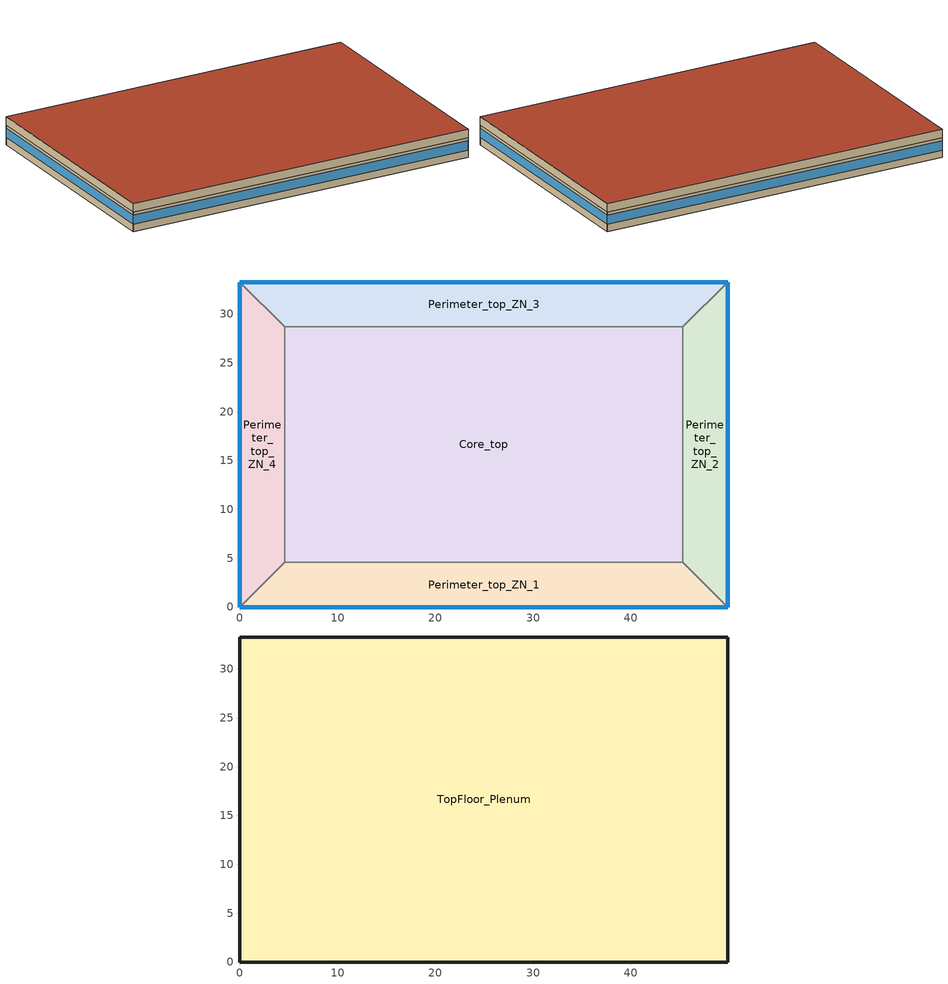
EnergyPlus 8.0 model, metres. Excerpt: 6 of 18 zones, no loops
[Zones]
Perimeter_top_ZN_1
 floor to MidFloor_Plenum (int_slab_floor): 0,0 4.57,4.57 45.34,4.57 49.91,0 z7.92
 wall outside (nonres_ext_wall): 0,0 49.91,0 z7.92:10.67
 wall to Perimeter_top_ZN_2 (int_wall): 49.91,0 45.34,4.57 z7.92:10.67
 window (Window_U_0.60_SHGC_0.25): 0,0 49.91,0 z8.95:10.25
 ceiling to TopFloor_Plenum (DropCeiling): 0,0 49.91,0 45.34,4.57 4.57,4.57 z10.67
Perimeter_top_ZN_2
 floor to MidFloor_Plenum (int_slab_floor): 49.91,0 45.34,4.57 45.34,28.7 49.91,33.27 z7.92
 wall outside (nonres_ext_wall): 49.91,0 49.91,33.27 z7.92:10.67
 wall to Perimeter_top_ZN_3 (int_wall): 49.91,33.27 45.34,28.7 z7.92:10.67
 window (Window_U_0.60_SHGC_0.25): 49.91,0 49.91,33.27 z8.95:10.25
 ceiling to TopFloor_Plenum (DropCeiling): 49.91,0 49.91,33.27 45.34,28.7 45.34,4.57 z10.67
Perimeter_top_ZN_3
 floor to MidFloor_Plenum (int_slab_floor): 49.91,33.27 45.34,28.7 4.57,28.7 0,33.27 z7.92
 wall outside (nonres_ext_wall): 49.91,33.27 0,33.27 z7.92:10.67
 wall to Perimeter_top_ZN_4 (int_wall): 0,33.27 4.57,28.7 z7.92:10.67
 window (Window_U_0.60_SHGC_0.25): 49.91,33.27 0,33.27 z8.95:10.25
 ceiling to TopFloor_Plenum (DropCeiling): 49.91,33.27 0,33.27 4.57,28.7 45.34,28.7 z10.67
Perimeter_top_ZN_4
 floor to MidFloor_Plenum (int_slab_floor): 0,33.27 4.57,28.7 4.57,4.57 0,0 z7.92
 wall outside (nonres_ext_wall): 0,33.27 0,0 z7.92:10.67
 wall to Perimeter_top_ZN_1 (int_wall): 0,0 4.57,4.57 z7.92:10.67
 window (Window_U_0.60_SHGC_0.25): 0,33.27 0,0 z8.95:10.25
 ceiling to TopFloor_Plenum (DropCeiling): 0,33.27 0,0 4.57,4.57 4.57,28.7 z10.67
Core_top
 floor to MidFloor_Plenum (int_slab_floor): 45.34,28.7 45.34,4.57 4.57,4.57 4.57,28.7 z7.92
 wall to Perimeter_top_ZN_3 (int_wall): 45.34,28.7 4.57,28.7 z7.92:10.67
 wall to Perimeter_top_ZN_2 (int_wall): 45.34,4.57 45.34,28.7 z7.92:10.67
 wall to Perimeter_top_ZN_1 (int_wall): 4.57,4.57 45.34,4.57 z7.92:10.67
 wall to Perimeter_top_ZN_4 (int_wall): 4.57,28.7 4.57,4.57 z7.92:10.67
 ceiling to TopFloor_Plenum (DropCeiling): 45.34,4.57 45.34,28.7 4.57,28.7 4.57,4.57 z10.67
TopFloor_Plenum
 wall outside (nonres_ext_wall): 49.91,33.27 0,33.27 0,0 49.91,0 49.91,33.27 z10.67:11.89
 roof outside (nonres_roof): 49.91,0 49.91,33.27 0,33.27 0,0 z11.89
[Building]
Medium Office: North Axis {deg}=0; Terrain=City; Loads Convergence Tolerance Value=0.04; Temperature Convergence Tolerance Value {deltaC}=0.2; Solar Distribution=FullInteriorAndExterior; Maximum Number of Warmup Days=25; Minimum Number of Warmup Days=6
[Site:Location]
Miami Intl Ap_FL_USA Design_Conditions: Latitude {deg}=25.82; Longitude {deg}=-80.3; Time Zone {hr}=-5; Elevation {m}=11
[SizingPeriod:DesignDay] Day of Month=21; Dry-Bulb Temperature Range Modifier Type=DefaultMultipliers; Humidity Condition Type=Wetbulb; Barometric Pressure {Pa}=101193; Rain Indicator=No; Snow Indicator=No; Daylight Saving Time Indicator=No
Name | Month | Day Type | Maximum Dry-Bulb Temperature {C} | Daily Dry-Bulb Temperature Range {deltaC} | Wetbulb or DewPoint at Maximum Dry-Bulb {C} | Wind Speed {m/s} | Wind Direction {deg} | Solar Model Indicator | Sky Clearness | ASHRAE Clear Sky Optical Depth for Beam Irradiance (taub) | ASHRAE Clear Sky Optical Depth for Diffuse Irradiance (taud)
Miami Intl Ap Ann Htg 99.6% Condns DB | 1 | WinterDesignDay | 8.7 | 0 | 8.7 | 3.8 | 340 | ASHRAEClearSky | 0
Miami Intl Ap Ann Clg .4% Condns DB=>MWB | 7 | SummerDesignDay | 33.2 | 6.7 | 25.3 | 4.5 | 140 | ASHRAETau |  | 0.528 | 1.905
[Site:GroundTemperature:BuildingSurface]
20.99, 20.98, 20.99, 21.04, 21.06, 23.22, 23.57, 23.64, 23.66, 21.46, 21.16, 21.05
[Site:WaterMainsTemperature]
Calculation Method=Correlation; Annual Average Outdoor Air Temperature {C}=24.3111; Maximum Difference In Monthly Average Outdoor Air Temperatures {deltaC}=7.97222
[Material]
Name | Roughness | Thickness {m} | Conductivity {W/m-K} | Density {kg/m3} | Specific Heat {J/kg-K} | Thermal Absorptance | Solar Absorptance | Visible Absorptance
Std Wood 6inch | MediumSmooth | 0.15 | 0.12 | 540 | 1210 | 0.9 | 0.7 | 0.7
AC02 Acoustic Ceiling | MediumSmooth | 0.0127 | 0.057 | 288 | 1339 | 0.9 | 0.7 | 0.2
F07 25mm stucco | Smooth | 0.0254 | 0.72 | 1856 | 840 | 0.9 | 0.7 | 0.7
F08 Metal surface | Smooth | 0.0008 | 45.28 | 7824 | 500
F13 Built-up roofing | Rough | 0.0095 | 0.16 | 1120 | 1460 | 0.75 | 0.45
G01 13mm gypsum board | Smooth | 0.0127 | 0.16 | 800 | 1090 | 0.9 | 0.7 | 0.5
G01 16mm gypsum board | MediumSmooth | 0.0159 | 0.16 | 800 | 1090
100mm Normalweight concrete floor | MediumRough | 0.1016 | 2.31 | 2322 | 832
[Material:NoMass] Thermal Absorptance=0.9; Solar Absorptance=0.7
Name | Roughness | Thermal Resistance {m2-K/W} | Visible Absorptance
CP02 CARPET PAD | VeryRough | 0.21648 | 0.8
Nonres_Roof_Insulation | MediumSmooth | 3.4722 | 0.7
Nonres_Exterior_Wall_Insulation | MediumSmooth | 1.03652 | 0.7
[Construction]
InteriorFurnishings: Std Wood 6inch
DropCeiling: AC02 Acoustic Ceiling
int_wall: G01 13mm gypsum board, G01 13mm gypsum board
int_slab_floor: 100mm Normalweight concrete floor, CP02 CARPET PAD
nonres_roof: F13 Built-up roofing, Nonres_Roof_Insulation, F08 Metal surface
nonres_ext_wall: F07 25mm stucco, G01 16mm gypsum board, Nonres_Exterior_Wall_Insulation, G01 16mm gypsum board
Window_U_0.60_SHGC_0.25: Glass_2175_LayerAvg, Gap_1_W_0_0025, Glass_2022F_LayerAvg
[WindowMaterial:Glazing] Optical Data Type=SpectralAverage; Infrared Transmittance at Normal Incidence=0; Back Side Infrared Hemispherical Emissivity=0.84; Conductivity {W/m-K}=1
Name | Thickness {m} | Solar Transmittance at Normal Incidence | Front Side Solar Reflectance at Normal Incidence | Back Side Solar Reflectance at Normal Incidence | Visible Transmittance at Normal Incidence | Front Side Visible Reflectance at Normal Incidence | Back Side Visible Reflectance at Normal Incidence | Front Side Infrared Hemispherical Emissivity
Glass_2175_LayerAvg | 0.0086 | 0.167758 | 0.217606 | 0.437978 | 0.416044 | 0.078729 | 0.10654 | 0.84
Glass_2022F_LayerAvg | 0.0039 | 0.355897 | 0.394095 | 0.265645 | 0.677694 | 0.042734 | 0.05547 | 0.046
[WindowMaterial:Gas]
Gap_1_W_0_0025: Gas Type=Air; Thickness {m}=0.0025
[Zone]
TopFloor_Plenum: 0, 0, 0, 1, 1, 1.2192, autocalculate, autocalculate, No
Core_top; Perimeter_top_ZN_3; Perimeter_top_ZN_2; Perimeter_top_ZN_1; Perimeter_top_ZN_4: 0, 0, 0, 1, 1, 2.7432, autocalculate, autocalculate, YES
[InternalMass] Construction=InteriorFurnishings
Name | Zone | Surface Area {m2}
Core_top_InternalMass_1 | Core_top | 1967.08
Perimeter_top_ZN_3_InternalMass_1 | Perimeter_top_ZN_3 | 414.675
Perimeter_top_ZN_2_InternalMass_1 | Perimeter_top_ZN_2 | 262.5073
Perimeter_top_ZN_1_InternalMass_1 | Perimeter_top_ZN_1 | 414.6723
Perimeter_top_ZN_4_InternalMass_1 | Perimeter_top_ZN_4 | 262.5056
[People] Number of People Schedule=BLDG_OCC_SCH; Number of People Calculation Method=Area/Person; Zone Floor Area per Person {m2/person}=18.5788; Fraction Radiant=0.3; Sensible Heat Fraction=AUTOCALCULATE; Activity Level Schedule=ACTIVITY_SCH; Enable ASHRAE 55 Comfort Warnings=No; Mean Radiant Temperature Calculation Type=ZoneAveraged; Work Efficiency Schedule=WORK_EFF_SCH; Clothing Insulation Schedule=CLOTHING_SCH; Air Velocity Schedule=AIR_VELO_SCH; Thermal Comfort Model 1 Type=FANGER
Name | Zone or ZoneList
Core_top | Core_top
Perimeter_top_ZN_3 | Perimeter_top_ZN_3
Perimeter_top_ZN_2 | Perimeter_top_ZN_2
Perimeter_top_ZN_1 | Perimeter_top_ZN_1
Perimeter_top_ZN_4 | Perimeter_top_ZN_4
[Lights] Schedule=BLDG_LIGHT_SCH; Design Level Calculation Method=Watts/Area; Watts per Zone Floor Area {W/m2}=8.82641; Return Air Fraction=0; Fraction Radiant=0.7; Fraction Visible=0.2; Fraction Replaceable=1; Return Air Fraction Calculated from Plenum Temperature=No
Name | Zone or ZoneList
Core_top_Lights | Core_top
Perimeter_top_ZN_3_Lights | Perimeter_top_ZN_3
Perimeter_top_ZN_2_Lights | Perimeter_top_ZN_2
Perimeter_top_ZN_1_Lights | Perimeter_top_ZN_1
Perimeter_top_ZN_4_Lights | Perimeter_top_ZN_4
[ElectricEquipment] Schedule=BLDG_EQUIP_SCH; Design Level Calculation Method=EquipmentLevel; Fraction Latent=0; Fraction Radiant=0.5; Fraction Lost=0
Name | Zone or ZoneList | Design Level {W}
Core_top_MiscPlug_Equip | Core_top | 7937.16
Perimeter_top_ZN_3_MiscPlug_Equip | Perimeter_top_ZN_3 | 1673.21
Perimeter_top_ZN_2_MiscPlug_Equip | Perimeter_top_ZN_2 | 1059.22
Perimeter_top_ZN_1_MiscPlug_Equip | Perimeter_top_ZN_1 | 1673.2
Perimeter_top_ZN_4_MiscPlug_Equip | Perimeter_top_ZN_4 | 1059.21
[Exterior:Lights] Control Option=AstronomicalClock
Name | Schedule | Design Level {W}
Exterior_Lights_a | Exterior_lighting_schedule_a | 623.03
Exterior_Lights_b | Exterior_lighting_schedule_b | 7476.45
[Daylighting:Controls] Total Daylighting Reference Points=2; Z-Coordinate of First Reference Point {m}=8.687; Z-Coordinate of Second Reference Point {m}=8.687; Fraction of Zone Controlled by First Reference Point=0.3835; Fraction of Zone Controlled by Second Reference Point=0.1395; Illuminance Setpoint at First Reference Point {lux}=375; Illuminance Setpoint at Second Reference Point {lux}=375; Lighting Control Type=2; Maximum Allowable Discomfort Glare Index=22; Minimum Input Power Fraction for Continuous Dimming Control=0.3; Minimum Light Output Fraction for Continuous Dimming Control=0.2; Number of Stepped Control Steps=3; Probability Lighting will be Reset When Needed in Manual Stepped Control=1
Name | X-Coordinate of First Reference Point {m} | Y-Coordinate of First Reference Point {m} | X-Coordinate of Second Reference Point {m} | Y-Coordinate of Second Reference Point {m} | Glare Calculation Azimuth Angle of View Direction Clockwise from Zone y-Axis {deg}
Perimeter_top_ZN_1 | 24.9555 | 1.524 | 24.9555 | 3.048 | 180
Perimeter_top_ZN_2 | 48.387 | 16.6369 | 46.863 | 16.6369 | 90
Perimeter_top_ZN_3 | 24.9555 | 31.7498 | 24.9555 | 30.2258 | 0
Perimeter_top_ZN_4 | 1.524 | 16.6369 | 3.048 | 16.6369 | 270
[ZoneInfiltration:DesignFlowRate] Schedule=INFIL_SCH_PNNL; Design Flow Rate Calculation Method=Flow/ExteriorArea; Design Flow Rate {m3/s}=0; Constant Term Coefficient=0; Temperature Term Coefficient=0; Velocity Term Coefficient=0.224; Velocity Squared Term Coefficient=0
Name | Zone or ZoneList | Flow per Exterior Surface Area {m3/s-m2}
Perimeter_top_ZN_3_Infiltration | Perimeter_top_ZN_3 | 0.00056896
Perimeter_top_ZN_2_Infiltration | Perimeter_top_ZN_2 | 0.00056896
Perimeter_top_ZN_1_Infiltration | Perimeter_top_ZN_1 | 0.00056896
Perimeter_top_ZN_4_Infiltration | Perimeter_top_ZN_4 | 0.00056896
TopFloor_Plenum_Infiltration | TopFloor_Plenum | 6.19256e-05
[AirLoopHVAC:ReturnPlenum]
TopFloor_Return_Plenum: Zone=TopFloor_Plenum
[ElectricLoadCenter:Transformer]
Transformer 1: Availability Schedule=Always_On; Transformer Usage=PowerInFromGrid; Rated Capacity {VA}=45000; Phase=3; Conductor Material=Aluminum; Full Load Temperature Rise {C}=150; Fraction of Eddy Current Losses=0.1; Performance Input Method=NominalEfficiency; Nameplate Efficiency=0.977; Per Unit Load for Nameplate Efficiency=0.35; Reference Temperature for Nameplate Efficiency {C}=75; Consider Transformer Loss for Utility Cost=Yes; Meter 1=Wired_LTG_Electricity; Meter 2=Wired_INT_EQUIP
[Schedule:Compact]
Exterior_lighting_schedule_a: Through:12/31, For:AllDays, Until: 06:00, 0, Until: 24:00, 1
Exterior_lighting_schedule_b: Through:12/31, For:AllDays, Until: 06:00, 0.7, Until: 24:00, 1
ALWAYS_ON: Through: 12/31, For: AllDays, Until: 24:00, 1
BLDG_LIGHT_SCH: Through: 12/31, For: Weekdays, Until: 5:00, 0.05, Until: 6:00, 0.1, Until: 7:00, 0.0862326, Until: 8:00, 0.258698, Until: 17:00, 0.776093, Until: 18:00, 0.431163, Until: 20:00, 0.258698, Until: 22:00, 0.172465, Until: 23:00, 0.0862326, Until: 24:00, 0.0431163, For: SummerDesignDay, Until: 24:00, 1, For: Saturday, Until: 6:00, 0.05, Until: 8:00, 0.0862326, Until: 12:00, 0.258698, Until: 17:00, 0.129349, Until: 19:00, 0.0431163, Until: 24:00, 0.05, For: WinterDesignDay, Until: 24:00, 0, For: Sunday Holidays AllOtherDays, Until: 6:00, 0.05, Until: 18:00, 0.0431163, Until: 24:00, 0.05
BLDG_EQUIP_SCH: Through: 12/31, For: Weekdays, Until: 06:00, 0.307674, Until: 08:00, 0.381235, Until: 12:00, 0.857778, Until: 13:00, 0.76247, Until: 17:00, 0.857778, Until: 18:00, 0.476543, Until: 24:00, 0.381235, For: SummerDesignDay, Until: 24:00, 1, For: Saturday, Until: 06:00, 0.230755, Until: 08:00, 0.381235, Until: 12:00, 0.476543, Until: 17:00, 0.33358, Until: 19:00, 0.285926, Until: 24:00, 0.230755, For: WinterDesignDay, Until: 24:00, 0, For: Sunday Holidays AllOtherDays, Until: 06:00, 0.230755, Until: 18:00, 0.285926, Until: 24:00, 0.230755
BLDG_OCC_SCH: Through: 12/31, For: Weekdays, Until: 06:00, 0, Until: 07:00, 0.1, Until: 08:00, 0.2, Until: 12:00, 0.95, Until: 13:00, 0.5, Until: 17:00, 0.95, Until: 18:00, 0.3, Until: 22:00, 0.1, Until: 24:00, 0.05, For: SummerDesignDay, Until: 06:00, 0, Until: 22:00, 1, Until: 24:00, 0.05, For: Saturday, Until: 06:00, 0, Until: 08:00, 0.1, Until: 12:00, 0.3, Until: 17:00, 0.1, Until: 19:00, 0.05, Until: 24:00, 0, For: WinterDesignDay, Until: 24:00, 0, For:Sunday Holidays AllOtherDays, Until: 06:00, 0, Until: 18:00, 0.05, Until: 24:00, 0
ACTIVITY_SCH: Through: 12/31, For: AllDays, Until: 24:00, 120
WORK_EFF_SCH: Through: 12/31, For: AllDays, Until: 24:00, 0
AIR_VELO_SCH: Through: 12/31, For: AllDays, Until: 24:00, 0.2
CLOTHING_SCH: Through: 04/30, For: AllDays, Until: 24:00, 1, Through: 09/30, For: AllDays, Until: 24:00, 0.5, Through: 12/31, For: AllDays, Until: 24:00, 1
INFIL_SCH_PNNL: Through: 12/31, For: Weekdays SummerDesignDay, Until: 06:00, 1, Until: 22:00, 0.25, Until: 24:00, 1, For: Saturday WinterDesignDay, Until: 06:00, 1, Until: 18:00, 0.25, Until: 24:00, 1, For:Sunday Holidays AllOtherDays, Until: 24:00, 1
